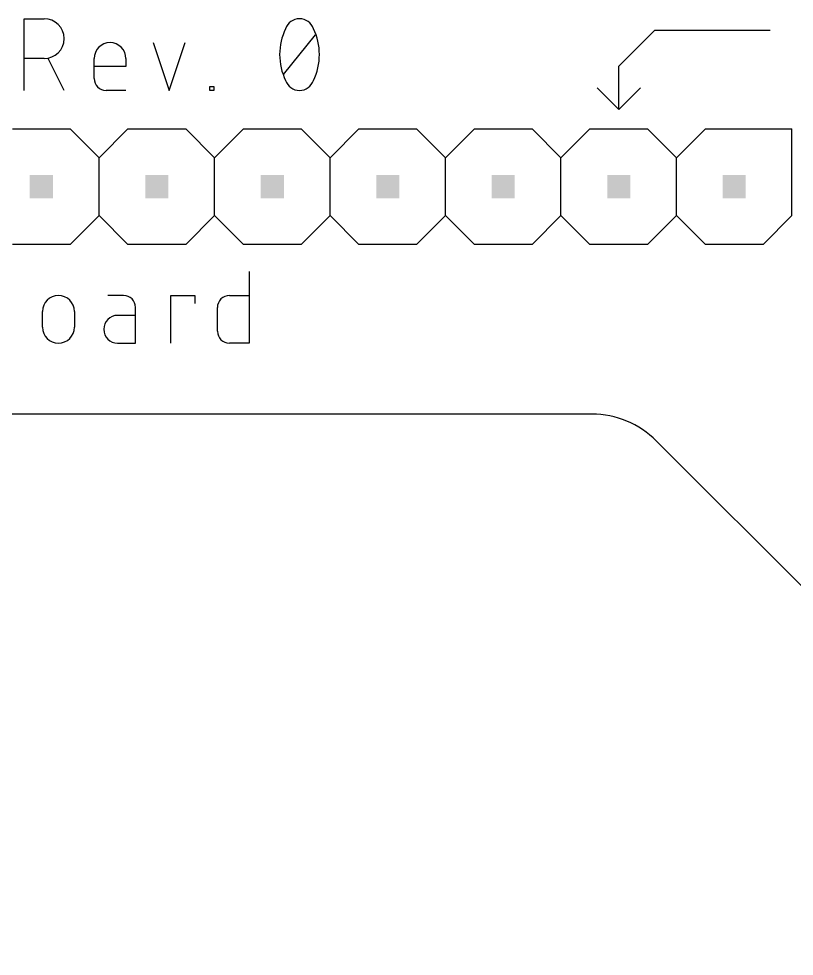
# Model space of a CAD drawing. Extents: x 0 to 71, y 0 to 82.1.
# Drawn here: x 35.06 to 52.12, y 27.59 to 48.19 of the extents above; entities that cross this region are included whole.
import ezdxf

# ---------------------------------------------------------------- set-up
doc = ezdxf.new("R2010")
doc.units = 0
for name, color, linetype in [('20', 30, 'CONTINUOUS'), ('21', 253, 'CONTINUOUS'), ('51', 253, 'CONTINUOUS')]:
    doc.layers.add(name, color=color, linetype=linetype)

# ---------------------------------------------------------------- blocks, each defined once
blk = doc.blocks.new('RECT')
blk.add_solid([(-0.5, -0.5), (0.5, -0.5), (-0.5, 0.5), (0.5, 0.5)])

msp = doc.modelspace()

# ---------------------------------------------------------------- linework, layer by layer
at = {"layer": '20'}
for p, q in [((47.6716, 39.5), (12, 39.5)), ((49.0858, 38.9142), (60.4142, 27.5858))]:
    msp.add_line(p, q, dxfattribs=at)
msp.add_arc((47.6716, 37.5), 2, 44.9999, 90, dxfattribs=at)
at = {"layer": '21'}
for p, q in [((35.1853, 46.6153), (35.1853, 48.1902)), ((35.1853, 48.1902), (35.6228, 48.1902)), ((40.8891, 46.9653), (41.589, 47.8402)), ((48.26, 47.1487), (49.0538, 47.9425)), ((49.0538, 47.9425), (51.5938, 47.9425)), ((38.0233, 47.6652), (38.3733, 46.6153)), ((38.3733, 46.6153), (38.7232, 47.6652)), ((35.6228, 47.3153), (35.1853, 47.3153)), ((36.0602, 46.6153), (35.7103, 47.3153)), ((36.7207, 46.8778), (36.7207, 47.3153)), ((37.4206, 47.3153), (37.4206, 47.1403)), ((37.4206, 47.1403), (36.7207, 47.1403)), ((48.26, 46.1962), (48.26, 47.1487)), ((37.4206, 46.6153), (36.9832, 46.6153)), ((39.2674, 46.6153), (39.2674, 46.7028)), ((39.2674, 46.7028), (39.3549, 46.7028)), ((39.3549, 46.6153), (39.2674, 46.6153)), ((39.3549, 46.7028), (39.3549, 46.6153)), ((48.26, 46.1962), (47.7838, 46.6725)), ((48.26, 46.1962), (48.7363, 46.6725)), ((34.925, 45.77), (36.195, 45.77)), ((36.83, 45.135), (36.195, 45.77)), ((36.83, 45.135), (37.465, 45.77)), ((37.465, 45.77), (38.735, 45.77)), ((38.735, 45.77), (39.37, 45.135)), ((39.37, 45.135), (40.005, 45.77)), ((40.005, 45.77), (41.275, 45.77)), ((41.275, 45.77), (41.91, 45.135)), ((41.91, 45.135), (42.545, 45.77)), ((42.545, 45.77), (43.815, 45.77)), ((44.45, 45.135), (43.815, 45.77)), ((44.45, 45.135), (45.085, 45.77)), ((45.085, 45.77), (46.355, 45.77)), ((46.355, 45.77), (46.99, 45.135)), ((46.99, 45.135), (47.625, 45.77)), ((47.625, 45.77), (48.895, 45.77)), ((48.895, 45.77), (49.53, 45.135)), ((49.53, 45.135), (50.165, 45.77)), ((50.165, 45.77), (52.07, 45.77)), ((52.07, 45.135), (52.07, 45.77)), ((36.83, 43.865), (36.83, 45.135)), ((39.37, 43.865), (39.37, 45.135)), ((41.91, 43.865), (41.91, 45.135)), ((44.45, 43.865), (44.45, 45.135)), ((46.99, 43.865), (46.99, 45.135)), ((49.53, 43.865), (49.53, 45.135)), ((52.07, 43.865), (52.07, 45.135)), ((36.195, 43.23), (36.83, 43.865)), ((37.465, 43.23), (36.83, 43.865)), ((39.37, 43.865), (38.735, 43.23)), ((40.005, 43.23), (39.37, 43.865)), ((41.91, 43.865), (41.275, 43.23)), ((42.545, 43.23), (41.91, 43.865)), ((43.815, 43.23), (44.45, 43.865)), ((45.085, 43.23), (44.45, 43.865)), ((46.99, 43.865), (46.355, 43.23)), ((47.625, 43.23), (46.99, 43.865)), ((49.53, 43.865), (48.895, 43.23)), ((50.165, 43.23), (49.53, 43.865)), ((51.435, 43.23), (52.07, 43.865)), ((36.195, 43.23), (34.925, 43.23)), ((38.735, 43.23), (37.465, 43.23)), ((41.275, 43.23), (40.005, 43.23)), ((43.815, 43.23), (42.545, 43.23)), ((46.355, 43.23), (45.085, 43.23)), ((48.895, 43.23), (47.625, 43.23)), ((51.435, 43.23), (50.165, 43.23)), ((40.1331, 42.6339), (40.1331, 41.0591)), ((37.3696, 42.109), (37.0197, 42.109)), ((38.4101, 41.0591), (38.4101, 42.109)), ((38.4101, 42.109), (38.935, 42.109)), ((38.935, 42.109), (38.935, 41.934)), ((39.6956, 42.109), (40.1331, 42.109)), ((37.6321, 41.0591), (37.6321, 41.8465)), ((39.4332, 41.3216), (39.4332, 41.8465)), ((35.5863, 41.4091), (35.5863, 41.759)), ((36.2862, 41.759), (36.2862, 41.4091)), ((37.6321, 41.6715), (37.2384, 41.6715)), ((37.2384, 41.0591), (37.6321, 41.0591)), ((40.1331, 41.0591), (39.6956, 41.0591))]:
    msp.add_line(p, q, dxfattribs=at)
for centre, radius, start, end in [((35.6228, 47.7527), 0.4374, 270, 90), ((41.239, 47.8664), 0.3237, 90, 161.0758), ((41.239, 47.8664), 0.3237, 18.9235, 90.0002), ((42.0993, 47.4028), 1.2978, 154.0111, 180), ((40.3787, 47.4028), 1.2977, 0, 25.9895), ((37.0707, 47.3153), 0.35, 0, 180), ((42.0993, 47.4028), 1.2978, 180.0001, 205.9888), ((40.3787, 47.4028), 1.2978, 334.0107, 359.9999), ((36.9832, 46.8778), 0.2625, 180, 270), ((41.239, 46.9391), 0.3237, 198.9248, 270.0001), ((41.239, 46.9391), 0.3237, 270, 341.0761), ((35.9362, 41.759), 0.35, 0, 180), ((37.3696, 41.8465), 0.2625, 0, 90), ((39.6956, 41.8465), 0.2625, 89.9993, 180), ((37.2384, 41.3653), 0.3062, 90, 270), ((35.9362, 41.4091), 0.35, 180, 0), ((39.6956, 41.3216), 0.2625, 180, 270)]:
    msp.add_arc(centre, radius, start, end, dxfattribs=at)

# ---------------------------------------------------------------- block references
at = {"layer": '51', "xscale": 0.508, "yscale": 0.508, "rotation": 180}
for p in [(35.56, 44.5), (38.1, 44.5), (40.64, 44.5), (43.18, 44.5), (45.72, 44.5), (48.26, 44.5), (50.8, 44.5)]:
    msp.add_blockref('RECT', p, dxfattribs=at)

doc.saveas('drawing.dxf')
